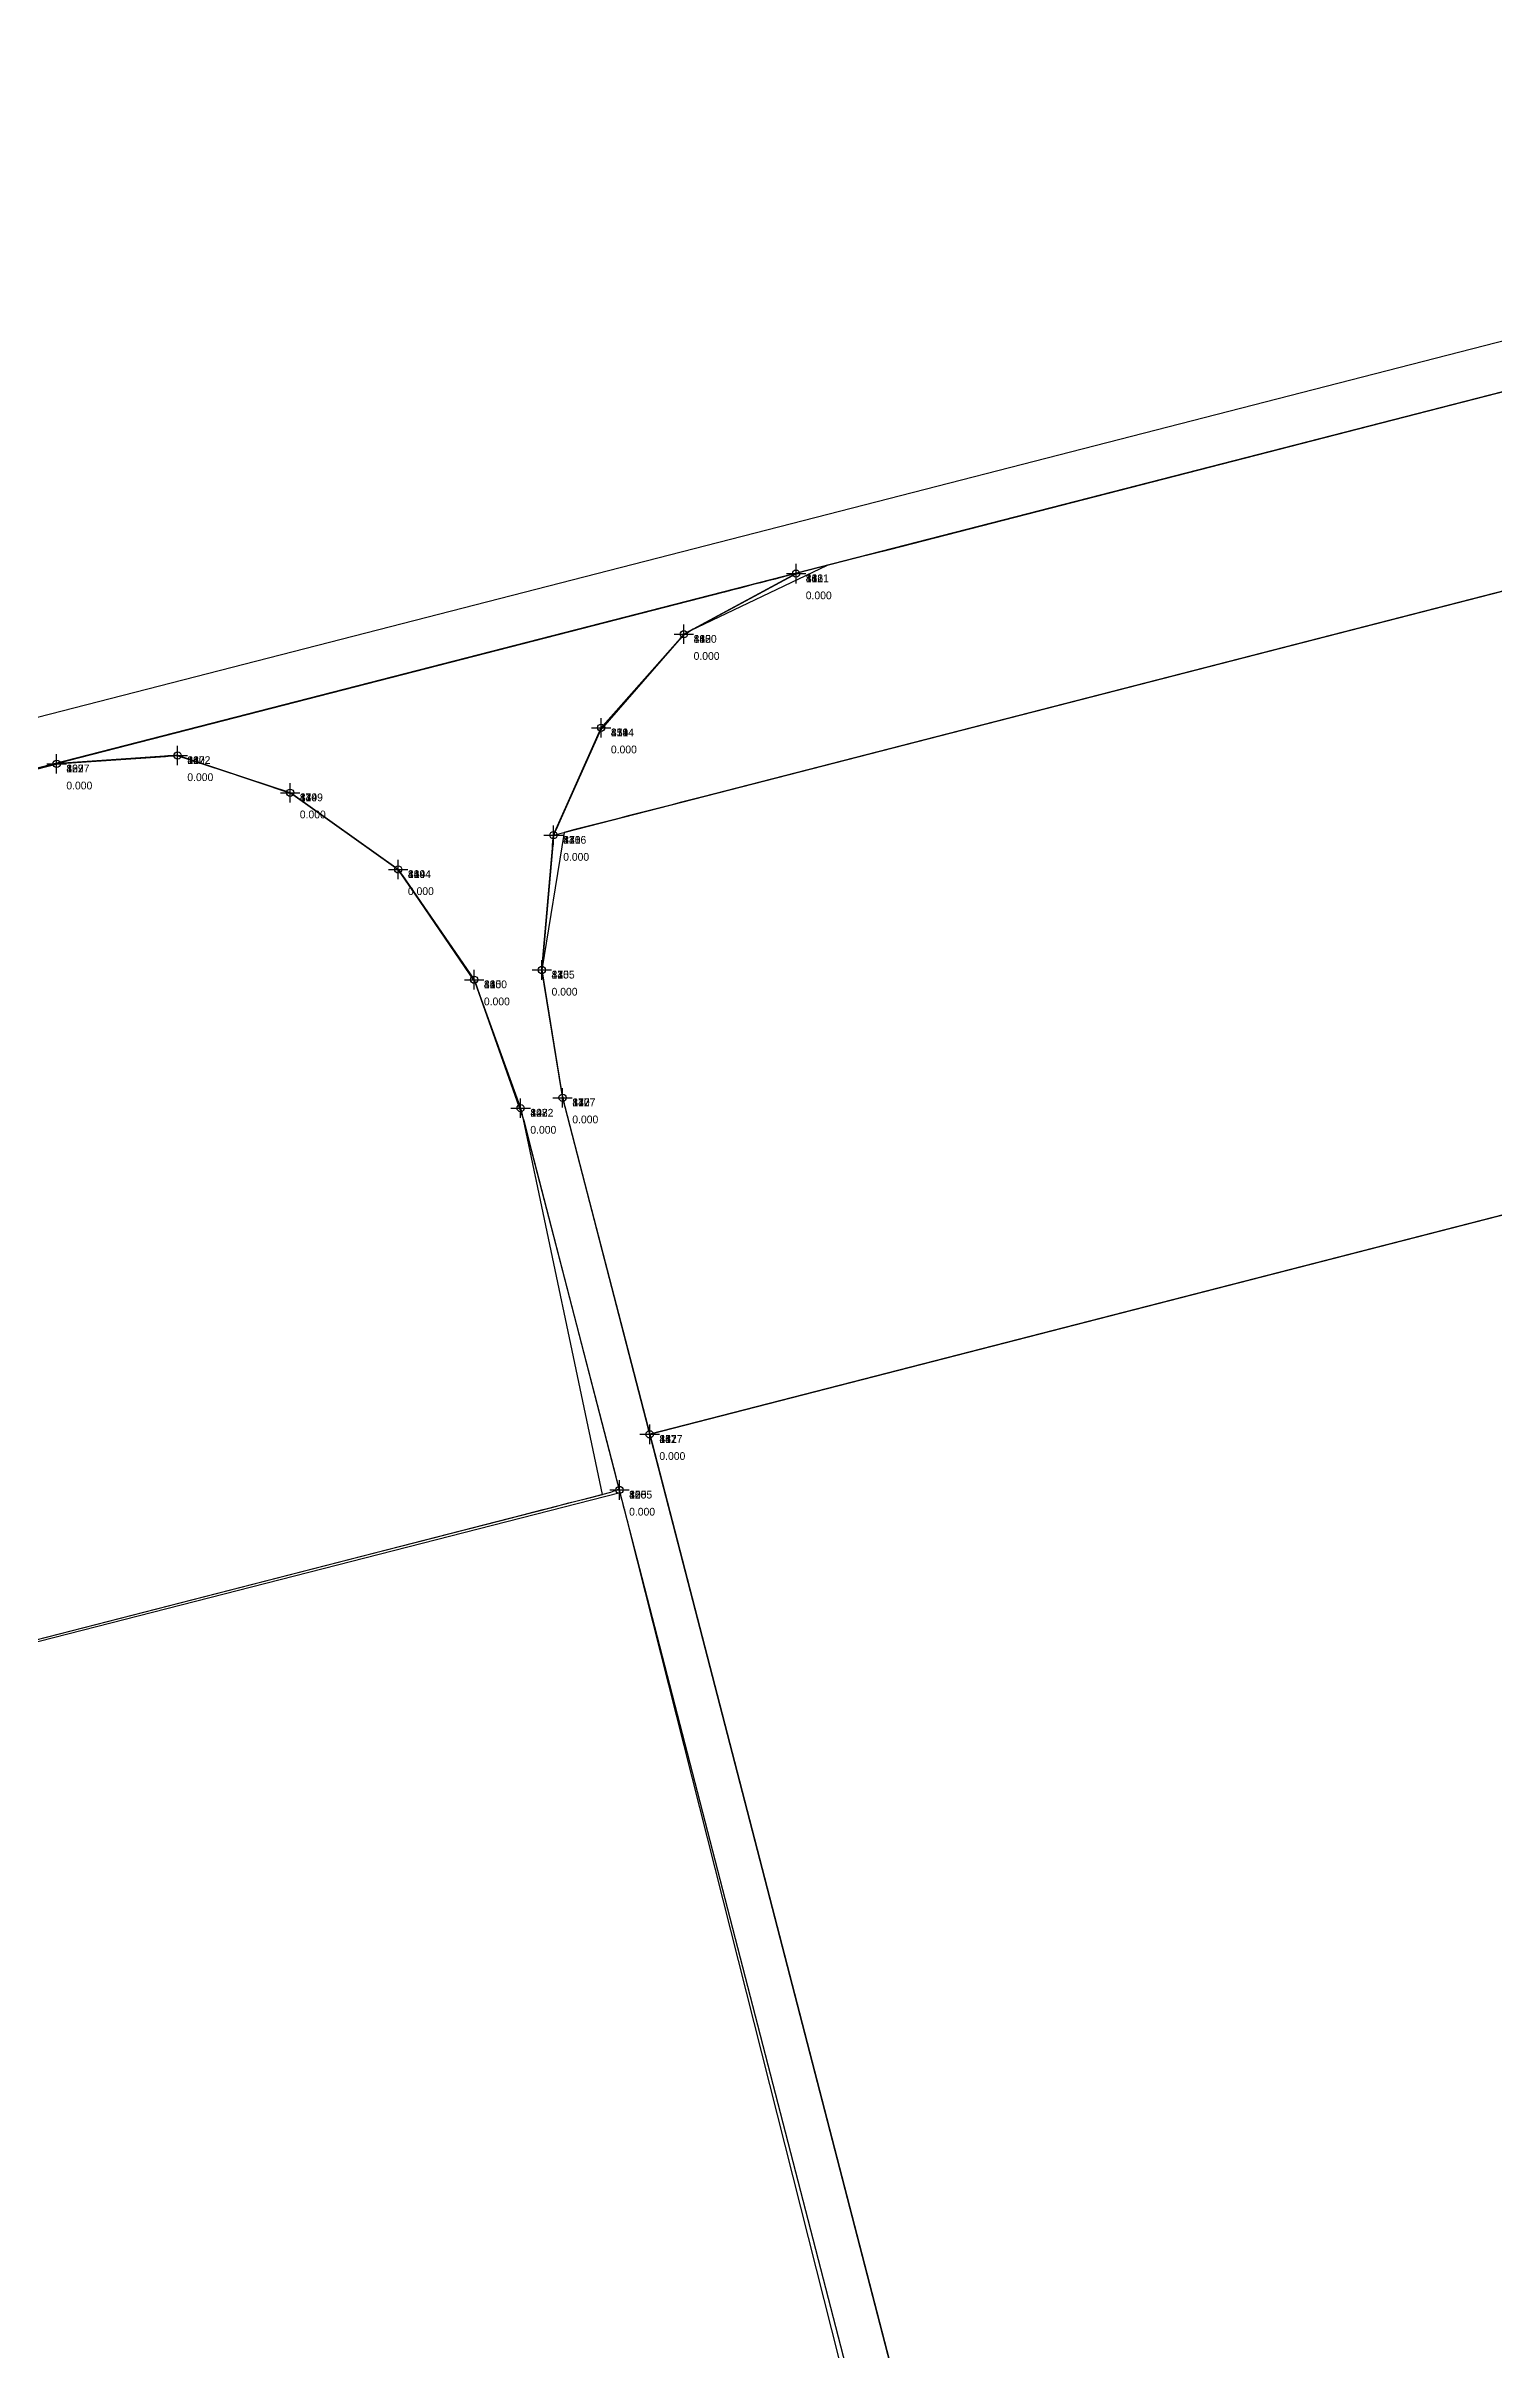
# Model space of a CAD drawing. Header units: metres. Extents: x 581016 to 32581287, y 5319908 to 5321142.
# Drawn here: x 581667.6 to 581816.9, y 5320415.5 to 5320653.1 of the extents above; entities that cross this region are included whole.
import ezdxf
from ezdxf.enums import TextEntityAlignment as Align

# ---------------------------------------------------------------- set-up
doc = ezdxf.new("R2010")
doc.units = ezdxf.units.M
doc.header["$PDMODE"] = 2
doc.header["$PDSIZE"] = 1
for name, color, linetype in [('Flurstuecksgrenzedxf', 7, 'Continuous'), ('Grenzpunktdxf', 7, 'Continuous'), ('PointHeights', 7, 'Continuous'), ('PointNames', 7, 'Continuous'), ('UmringIndustrieUGewerbefldxf', 7, 'Continuous'), ('UmringLandwAckerlanddxf', 7, 'Continuous'), ('UmringspolygonWegdxf', 7, 'Continuous')]:
    doc.layers.add(name, color=color, linetype=linetype)

msp = doc.modelspace()

# ---------------------------------------------------------------- linework, layer by layer
at = {"layer": 'Flurstuecksgrenzedxf', "color": 178}
for points in [[(581936.28, 5320653.1), (581430.93, 5320523.32)], [(581936.28, 5320653.1), (581430.93, 5320523.32)], [(581937.66, 5320648.23), (581754.56, 5320601.17), (581751.35, 5320600.35), (581748.14, 5320599.53), (581734, 5320592.8), (581733.87, 5320592.73), (581733.75, 5320592.66), (581733.62, 5320592.59), (581733.49, 5320592.52), (581725.28, 5320583.32), (581725.17, 5320583.2), (581725.06, 5320583.07), (581724.94, 5320582.94), (581719.91, 5320571.73), (581951.92, 5320631.37)], [(581937.66, 5320648.23), (581754.56, 5320601.17), (581751.35, 5320600.35), (581748.14, 5320599.53), (581734, 5320592.8), (581733.87, 5320592.73), (581733.75, 5320592.66), (581733.62, 5320592.59), (581733.49, 5320592.52), (581725.28, 5320583.32), (581725.17, 5320583.2), (581725.06, 5320583.07), (581724.94, 5320582.94), (581719.91, 5320571.73), (581951.92, 5320631.37)], [(581375.33, 5320503.89), (581924.63, 5320644.9)], [(581375.33, 5320503.89), (581924.63, 5320644.9)], [(581967.31, 5320635.33), (581735.3, 5320575.69), (581734.2, 5320575.4), (581733.1, 5320575.12), (581732.01, 5320574.84), (581730.91, 5320574.56), (581729.81, 5320574.27), (581728.71, 5320573.99), (581727.61, 5320573.71), (581726.51, 5320573.43), (581725.41, 5320573.14), (581724.31, 5320572.86), (581723.21, 5320572.58), (581722.11, 5320572.3), (581721.01, 5320572.01), (581718.71, 5320557.83), (581720.85, 5320544.66), (581729.83, 5320509.95), (581999.63, 5320579.3)], [(581967.31, 5320635.33), (581735.3, 5320575.69), (581734.2, 5320575.4), (581733.1, 5320575.12), (581732.01, 5320574.84), (581730.91, 5320574.56), (581729.81, 5320574.27), (581728.71, 5320573.99), (581727.61, 5320573.71), (581726.51, 5320573.43), (581725.41, 5320573.14), (581724.31, 5320572.86), (581723.21, 5320572.58), (581722.11, 5320572.3), (581721.01, 5320572.01), (581718.71, 5320557.83), (581720.85, 5320544.66), (581729.83, 5320509.95), (581999.63, 5320579.3)], [(581784.32, 5320299.42), (581720.83, 5320544.78), (581720.73, 5320545.42), (581718.71, 5320557.83), (581719.8, 5320570.4), (581719.82, 5320570.74), (581719.85, 5320571.08), (581719.88, 5320571.42), (581719.92, 5320571.75), (581724.52, 5320582.1), (581724.66, 5320582.43), (581724.8, 5320582.75), (581725.03, 5320583.04), (581733, 5320592.04), (581733.21, 5320592.28), (581733.44, 5320592.49), (581733.72, 5320592.64), (581734, 5320592.8), (581744.58, 5320598.51), (581744.69, 5320598.57), (581744.81, 5320598.63), (581744.92, 5320598.69), (581744.25, 5320598.53), (581743.51, 5320598.33), (581742.76, 5320598.14), (581742.01, 5320597.95), (581741.27, 5320597.76), (581740.52, 5320597.57), (581739.78, 5320597.38), (581739.03, 5320597.18), (581738.29, 5320596.99), (581737.54, 5320596.8), (581668.66, 5320579.09), (581679.9, 5320579.86), (581680.17, 5320579.88), (581680.43, 5320579.9), (581680.69, 5320579.92), (581680.95, 5320579.94), (581681.21, 5320579.93), (581692, 5320576.36), (581692.34, 5320576.24), (581692.68, 5320576.13), (581693.01, 5320575.92), (581703.42, 5320568.53), (581703.69, 5320568.34), (581703.94, 5320568.12), (581704.13, 5320567.85), (581704.33, 5320567.57), (581711.7, 5320556.87), (581711.89, 5320556.39), (581712.07, 5320555.9), (581716.88, 5320542.19), (581717.38, 5320540.26), (581779.89, 5320298.57)], [(581784.32, 5320299.42), (581720.83, 5320544.78), (581720.73, 5320545.42), (581718.71, 5320557.83), (581719.8, 5320570.4), (581719.82, 5320570.74), (581719.85, 5320571.08), (581719.88, 5320571.42), (581719.92, 5320571.75), (581724.52, 5320582.1), (581724.66, 5320582.43), (581724.8, 5320582.75), (581725.03, 5320583.04), (581733, 5320592.04), (581733.21, 5320592.28), (581733.44, 5320592.49), (581733.72, 5320592.64), (581734, 5320592.8), (581744.58, 5320598.51), (581744.69, 5320598.57), (581744.81, 5320598.63), (581744.92, 5320598.69), (581744.25, 5320598.53), (581743.51, 5320598.33), (581742.76, 5320598.14), (581742.01, 5320597.95), (581741.27, 5320597.76), (581740.52, 5320597.57), (581739.78, 5320597.38), (581739.03, 5320597.18), (581738.29, 5320596.99), (581737.54, 5320596.8), (581668.66, 5320579.09), (581679.9, 5320579.86), (581680.17, 5320579.88), (581680.43, 5320579.9), (581680.69, 5320579.92), (581680.95, 5320579.94), (581681.21, 5320579.93), (581692, 5320576.36), (581692.34, 5320576.24), (581692.68, 5320576.13), (581693.01, 5320575.92), (581703.42, 5320568.53), (581703.69, 5320568.34), (581703.94, 5320568.12), (581704.13, 5320567.85), (581704.33, 5320567.57), (581711.7, 5320556.87), (581711.89, 5320556.39), (581712.07, 5320555.9), (581716.88, 5320542.19), (581717.38, 5320540.26), (581779.89, 5320298.57)], [(581410.9, 5320423.12), (581702.28, 5320497.94), (581704.03, 5320498.39), (581705.77, 5320498.83), (581707.52, 5320499.28), (581709.26, 5320499.73), (581711.01, 5320500.18), (581712.75, 5320500.63), (581714.5, 5320501.07), (581716.24, 5320501.52), (581717.99, 5320501.97), (581719.73, 5320502.42), (581721.48, 5320502.87), (581723.22, 5320503.31), (581724.97, 5320503.76), (581716.66, 5320543.06), (581716.46, 5320543.77), (581712.02, 5320556.04), (581711.92, 5320556.3), (581711.83, 5320556.57), (581704.1, 5320567.9), (581703.99, 5320568.05), (581703.89, 5320568.2), (581703.74, 5320568.31), (581703.59, 5320568.41), (581693.45, 5320575.6), (581693.28, 5320575.73), (581693.1, 5320575.86), (581692.92, 5320575.98), (581681.47, 5320579.84), (581681.34, 5320579.88), (581681.21, 5320579.93), (581681.07, 5320579.95), (581680.93, 5320579.94), (581680.78, 5320579.93), (581669.33, 5320579.14), (581668.99, 5320579.11), (581393.73, 5320508.52)], [(581410.9, 5320423.12), (581702.28, 5320497.94), (581704.03, 5320498.39), (581705.77, 5320498.83), (581707.52, 5320499.28), (581709.26, 5320499.73), (581711.01, 5320500.18), (581712.75, 5320500.63), (581714.5, 5320501.07), (581716.24, 5320501.52), (581717.99, 5320501.97), (581719.73, 5320502.42), (581721.48, 5320502.87), (581723.22, 5320503.31), (581724.97, 5320503.76), (581716.66, 5320543.06), (581716.46, 5320543.77), (581712.02, 5320556.04), (581711.92, 5320556.3), (581711.83, 5320556.57), (581704.1, 5320567.9), (581703.99, 5320568.05), (581703.89, 5320568.2), (581703.74, 5320568.31), (581703.59, 5320568.41), (581693.45, 5320575.6), (581693.28, 5320575.73), (581693.1, 5320575.86), (581692.92, 5320575.98), (581681.47, 5320579.84), (581681.34, 5320579.88), (581681.21, 5320579.93), (581681.07, 5320579.95), (581680.93, 5320579.94), (581680.78, 5320579.93), (581669.33, 5320579.14), (581668.99, 5320579.11), (581393.73, 5320508.52)], [(581993.11, 5320577.62), (581729.83, 5320509.95), (581780.8, 5320313.02)], [(581993.11, 5320577.62), (581729.83, 5320509.95), (581780.8, 5320313.02)], [(581760.64, 5320369.99), (581727.79, 5320500.04), (581727.71, 5320500.34), (581727.63, 5320500.64), (581727.56, 5320500.93), (581727.48, 5320501.23), (581727.4, 5320501.53), (581727.33, 5320501.83), (581727.25, 5320502.13), (581727.17, 5320502.42), (581727.1, 5320502.72), (581727.02, 5320503.02), (581726.94, 5320503.32), (581726.86, 5320503.61), (581726.79, 5320503.91), (581399.56, 5320420.21)], [(581760.64, 5320369.99), (581727.79, 5320500.04), (581727.71, 5320500.34), (581727.63, 5320500.64), (581727.56, 5320500.93), (581727.48, 5320501.23), (581727.4, 5320501.53), (581727.33, 5320501.83), (581727.25, 5320502.13), (581727.17, 5320502.42), (581727.1, 5320502.72), (581727.02, 5320503.02), (581726.94, 5320503.32), (581726.86, 5320503.61), (581726.79, 5320503.91), (581399.56, 5320420.21)]]:
    msp.add_lwpolyline(points, dxfattribs=at)
at = {"layer": 'Grenzpunktdxf', "color": 178}
for centre in [(581744.93, 5320598.7), (581744.93, 5320598.7), (581744.93, 5320598.7), (581744.93, 5320598.7), (581733.36, 5320592.45), (581733.36, 5320592.45), (581733.36, 5320592.45), (581733.36, 5320592.45), (581724.83, 5320582.81), (581724.83, 5320582.81), (581724.83, 5320582.81), (581724.83, 5320582.81), (581668.66, 5320579.09), (581668.66, 5320579.09), (581668.66, 5320579.09), (581668.66, 5320579.09), (581681.14, 5320579.95), (581681.14, 5320579.95), (581681.14, 5320579.95), (581681.14, 5320579.95), (581692.74, 5320576.11), (581692.74, 5320576.11), (581692.74, 5320576.11), (581692.74, 5320576.11), (581719.91, 5320571.73), (581719.91, 5320571.73), (581719.91, 5320571.73), (581719.91, 5320571.73), (581703.89, 5320568.2), (581703.89, 5320568.2), (581703.89, 5320568.2), (581703.89, 5320568.2), (581711.73, 5320556.83), (581711.73, 5320556.83), (581711.73, 5320556.83), (581711.73, 5320556.83), (581718.71, 5320557.83), (581718.71, 5320557.83), (581718.71, 5320557.83), (581718.71, 5320557.83), (581720.85, 5320544.66), (581720.85, 5320544.66), (581720.85, 5320544.66), (581720.85, 5320544.66), (581716.52, 5320543.59), (581716.52, 5320543.59), (581716.52, 5320543.59), (581716.52, 5320543.59), (581729.83, 5320509.95), (581729.83, 5320509.95), (581729.83, 5320509.95), (581729.83, 5320509.95), (581726.71, 5320504.21), (581726.71, 5320504.21), (581726.71, 5320504.21), (581726.71, 5320504.21)]:
    msp.add_circle(centre, 0.375, dxfattribs=at)
at = {"layer": 'Grenzpunktdxf', "linetype": 'Continuous'}
for p in [(581744.93, 5320598.7), (581744.93, 5320598.7), (581744.93, 5320598.7), (581744.93, 5320598.7), (581733.36, 5320592.45), (581733.36, 5320592.45), (581733.36, 5320592.45), (581733.36, 5320592.45), (581724.83, 5320582.81), (581724.83, 5320582.81), (581724.83, 5320582.81), (581724.83, 5320582.81), (581681.14, 5320579.95), (581681.14, 5320579.95), (581681.14, 5320579.95), (581681.14, 5320579.95), (581668.66, 5320579.09), (581668.66, 5320579.09), (581668.66, 5320579.09), (581668.66, 5320579.09), (581692.74, 5320576.11), (581692.74, 5320576.11), (581692.74, 5320576.11), (581692.74, 5320576.11), (581719.91, 5320571.73), (581719.91, 5320571.73), (581719.91, 5320571.73), (581719.91, 5320571.73), (581703.89, 5320568.2), (581703.89, 5320568.2), (581703.89, 5320568.2), (581703.89, 5320568.2), (581711.73, 5320556.83), (581711.73, 5320556.83), (581711.73, 5320556.83), (581711.73, 5320556.83), (581718.71, 5320557.83), (581718.71, 5320557.83), (581718.71, 5320557.83), (581718.71, 5320557.83), (581720.85, 5320544.66), (581720.85, 5320544.66), (581720.85, 5320544.66), (581720.85, 5320544.66), (581716.52, 5320543.59), (581716.52, 5320543.59), (581716.52, 5320543.59), (581716.52, 5320543.59), (581729.83, 5320509.95), (581729.83, 5320509.95), (581729.83, 5320509.95), (581729.83, 5320509.95), (581726.71, 5320504.21), (581726.71, 5320504.21), (581726.71, 5320504.21), (581726.71, 5320504.21)]:
    msp.add_point(p, dxfattribs=at)
at = {"layer": 'UmringIndustrieUGewerbefldxf', "color": 178}
for points in [[(581399.56, 5320420.21), (581715.37, 5320501.3), (581717.11, 5320501.75), (581718.86, 5320502.19), (581720.6, 5320502.64), (581722.35, 5320503.09), (581724.09, 5320503.54), (581725.84, 5320503.99), (581726.68, 5320504.32), (581726.63, 5320504.53), (581726.57, 5320504.74), (581726.52, 5320504.95), (581726.47, 5320505.16), (581726.41, 5320505.37), (581726.36, 5320505.58), (581717.06, 5320541.49), (581716.79, 5320542.54), (581711.83, 5320556.57), (581711.73, 5320556.83), (581711.57, 5320557.06), (581703.89, 5320568.2), (581693.01, 5320575.92), (581692.83, 5320576.05), (581692.65, 5320576.14), (581692.46, 5320576.2), (581681, 5320579.94), (581680.85, 5320579.93), (581680.71, 5320579.92), (581680.57, 5320579.91), (581680.43, 5320579.9), (581680.28, 5320579.89), (581668.83, 5320579.1), (581664.89, 5320578.12)], [(581399.56, 5320420.21), (581715.37, 5320501.3), (581717.11, 5320501.75), (581718.86, 5320502.19), (581720.6, 5320502.64), (581722.35, 5320503.09), (581724.09, 5320503.54), (581725.84, 5320503.99), (581726.68, 5320504.32), (581726.63, 5320504.53), (581726.57, 5320504.74), (581726.52, 5320504.95), (581726.47, 5320505.16), (581726.41, 5320505.37), (581726.36, 5320505.58), (581717.06, 5320541.49), (581716.79, 5320542.54), (581711.83, 5320556.57), (581711.73, 5320556.83), (581711.57, 5320557.06), (581703.89, 5320568.2), (581693.01, 5320575.92), (581692.83, 5320576.05), (581692.65, 5320576.14), (581692.46, 5320576.2), (581681, 5320579.94), (581680.85, 5320579.93), (581680.71, 5320579.92), (581680.57, 5320579.91), (581680.43, 5320579.9), (581680.28, 5320579.89), (581668.83, 5320579.1), (581664.89, 5320578.12)], [(581760.64, 5320369.99), (581727.79, 5320500.04), (581727.71, 5320500.34), (581727.63, 5320500.64), (581727.56, 5320500.93), (581727.48, 5320501.23), (581727.4, 5320501.53), (581727.33, 5320501.83), (581727.25, 5320502.13), (581727.17, 5320502.42), (581727.1, 5320502.72), (581727.02, 5320503.02), (581726.94, 5320503.32), (581726.86, 5320503.61), (581726.79, 5320503.91), (581399.56, 5320420.21)], [(581760.64, 5320369.99), (581727.79, 5320500.04), (581727.71, 5320500.34), (581727.63, 5320500.64), (581727.56, 5320500.93), (581727.48, 5320501.23), (581727.4, 5320501.53), (581727.33, 5320501.83), (581727.25, 5320502.13), (581727.17, 5320502.42), (581727.1, 5320502.72), (581727.02, 5320503.02), (581726.94, 5320503.32), (581726.86, 5320503.61), (581726.79, 5320503.91), (581399.56, 5320420.21)]]:
    msp.add_lwpolyline(points, dxfattribs=at)
at = {"layer": 'UmringLandwAckerlanddxf', "color": 178}
msp.add_lwpolyline([(581932.34, 5320646.88), (581744.93, 5320598.7), (581734.32, 5320592.97), (581733.9, 5320592.74), (581733.48, 5320592.51), (581733.13, 5320592.19), (581732.82, 5320591.84), (581724.71, 5320582.54), (581724.5, 5320582.06), (581724.28, 5320581.57), (581724.06, 5320581.08), (581720.42, 5320572.87), (581720.24, 5320572.47), (581720.06, 5320572.06), (581719.9, 5320571.64), (581719.86, 5320571.13), (581718.71, 5320557.83), (581720.75, 5320545.27), (581721.09, 5320543.73), (581779.88, 5320316.58)], dxfattribs=at)
msp.add_lwpolyline([(581932.34, 5320646.88), (581744.93, 5320598.7), (581734.32, 5320592.97), (581733.9, 5320592.74), (581733.48, 5320592.51), (581733.13, 5320592.19), (581732.82, 5320591.84), (581724.71, 5320582.54), (581724.5, 5320582.06), (581724.28, 5320581.57), (581724.06, 5320581.08), (581720.42, 5320572.87), (581720.24, 5320572.47), (581720.06, 5320572.06), (581719.9, 5320571.64), (581719.86, 5320571.13), (581718.71, 5320557.83), (581720.75, 5320545.27), (581721.09, 5320543.73), (581779.88, 5320316.58)], dxfattribs=at)
at = {"layer": 'UmringspolygonWegdxf', "color": 178}
for points in [[(581936.28, 5320653.1), (581430.93, 5320523.32)], [(581936.28, 5320653.1), (581430.93, 5320523.32)], [(581375.33, 5320503.89), (581924.63, 5320644.9)], [(581375.33, 5320503.89), (581924.63, 5320644.9)], [(581784.32, 5320299.42), (581720.83, 5320544.78), (581720.73, 5320545.42), (581718.71, 5320557.83), (581719.8, 5320570.4), (581719.82, 5320570.74), (581719.85, 5320571.08), (581719.88, 5320571.42), (581719.92, 5320571.75), (581724.52, 5320582.1), (581724.66, 5320582.43), (581724.8, 5320582.75), (581725.03, 5320583.04), (581733, 5320592.04), (581733.21, 5320592.28), (581733.44, 5320592.49), (581733.72, 5320592.64), (581734, 5320592.8), (581744.58, 5320598.51), (581744.69, 5320598.57), (581744.81, 5320598.63), (581744.92, 5320598.69), (581744.25, 5320598.53), (581743.51, 5320598.33), (581742.76, 5320598.14), (581742.01, 5320597.95), (581741.27, 5320597.76), (581740.52, 5320597.57), (581739.78, 5320597.38), (581739.03, 5320597.18), (581738.29, 5320596.99), (581737.54, 5320596.8), (581668.66, 5320579.09), (581679.9, 5320579.86), (581680.17, 5320579.88), (581680.43, 5320579.9), (581680.69, 5320579.92), (581680.95, 5320579.94), (581681.21, 5320579.93), (581692, 5320576.36), (581692.34, 5320576.24), (581692.68, 5320576.13), (581693.01, 5320575.92), (581703.42, 5320568.53), (581703.69, 5320568.34), (581703.94, 5320568.12), (581704.13, 5320567.85), (581704.33, 5320567.57), (581711.7, 5320556.87), (581711.89, 5320556.39), (581712.07, 5320555.9), (581716.88, 5320542.19), (581717.38, 5320540.26), (581779.89, 5320298.57)], [(581784.32, 5320299.42), (581720.83, 5320544.78), (581720.73, 5320545.42), (581718.71, 5320557.83), (581719.8, 5320570.4), (581719.82, 5320570.74), (581719.85, 5320571.08), (581719.88, 5320571.42), (581719.92, 5320571.75), (581724.52, 5320582.1), (581724.66, 5320582.43), (581724.8, 5320582.75), (581725.03, 5320583.04), (581733, 5320592.04), (581733.21, 5320592.28), (581733.44, 5320592.49), (581733.72, 5320592.64), (581734, 5320592.8), (581744.58, 5320598.51), (581744.69, 5320598.57), (581744.81, 5320598.63), (581744.92, 5320598.69), (581744.25, 5320598.53), (581743.51, 5320598.33), (581742.76, 5320598.14), (581742.01, 5320597.95), (581741.27, 5320597.76), (581740.52, 5320597.57), (581739.78, 5320597.38), (581739.03, 5320597.18), (581738.29, 5320596.99), (581737.54, 5320596.8), (581668.66, 5320579.09), (581679.9, 5320579.86), (581680.17, 5320579.88), (581680.43, 5320579.9), (581680.69, 5320579.92), (581680.95, 5320579.94), (581681.21, 5320579.93), (581692, 5320576.36), (581692.34, 5320576.24), (581692.68, 5320576.13), (581693.01, 5320575.92), (581703.42, 5320568.53), (581703.69, 5320568.34), (581703.94, 5320568.12), (581704.13, 5320567.85), (581704.33, 5320567.57), (581711.7, 5320556.87), (581711.89, 5320556.39), (581712.07, 5320555.9), (581716.88, 5320542.19), (581717.38, 5320540.26), (581779.89, 5320298.57)]]:
    msp.add_lwpolyline(points, dxfattribs=at)

# ---------------------------------------------------------------- texts
at = {"layer": 'PointHeights', "linetype": 'Continuous'}
for p in [(581745.93, 5320596.86), (581745.93, 5320596.86), (581745.93, 5320596.86), (581745.93, 5320596.86), (581734.36, 5320590.61), (581734.36, 5320590.61), (581734.36, 5320590.61), (581734.36, 5320590.61), (581725.83, 5320580.97), (581725.83, 5320580.97), (581725.83, 5320580.97), (581725.83, 5320580.97), (581682.14, 5320578.11), (581682.14, 5320578.11), (581682.14, 5320578.11), (581682.14, 5320578.11), (581669.66, 5320577.25), (581669.66, 5320577.25), (581669.66, 5320577.25), (581669.66, 5320577.25), (581693.74, 5320574.27), (581693.74, 5320574.27), (581693.74, 5320574.27), (581693.74, 5320574.27), (581720.91, 5320569.89), (581720.91, 5320569.89), (581720.91, 5320569.89), (581720.91, 5320569.89), (581704.89, 5320566.36), (581704.89, 5320566.36), (581704.89, 5320566.36), (581704.89, 5320566.36), (581712.73, 5320554.99), (581712.73, 5320554.99), (581712.73, 5320554.99), (581712.73, 5320554.99), (581719.71, 5320555.99), (581719.71, 5320555.99), (581719.71, 5320555.99), (581719.71, 5320555.99), (581721.85, 5320542.82), (581721.85, 5320542.82), (581721.85, 5320542.82), (581721.85, 5320542.82), (581717.52, 5320541.75), (581717.52, 5320541.75), (581717.52, 5320541.75), (581717.52, 5320541.75), (581730.83, 5320508.11), (581730.83, 5320508.11), (581730.83, 5320508.11), (581730.83, 5320508.11), (581727.71, 5320502.37), (581727.71, 5320502.37), (581727.71, 5320502.37), (581727.71, 5320502.37)]:
    msp.add_text('0.000', height=0.8, dxfattribs=at).set_placement(p, align=Align.TOP_LEFT)
at = {"layer": 'PointNames', "linetype": 'Continuous'}
for s, p in [('446', (581745.93, 5320598.62)), ('861', (581745.93, 5320598.62)), ('186', (581745.93, 5320598.62)), ('1121', (581745.93, 5320598.62)), ('445', (581734.36, 5320592.37)), ('860', (581734.36, 5320592.37)), ('185', (581734.36, 5320592.37)), ('1120', (581734.36, 5320592.37)), ('439', (581725.83, 5320582.73)), ('854', (581725.83, 5320582.73)), ('179', (581725.83, 5320582.73)), ('1114', (581725.83, 5320582.73)), ('422', (581669.66, 5320579.01)), ('837', (581669.66, 5320579.01)), ('162', (581669.66, 5320579.01)), ('1097', (581669.66, 5320579.01)), ('427', (581682.14, 5320579.87)), ('842', (581682.14, 5320579.87)), ('167', (581682.14, 5320579.87)), ('1102', (581682.14, 5320579.87)), ('434', (581693.74, 5320576.03)), ('849', (581693.74, 5320576.03)), ('1109', (581693.74, 5320576.03)), ('174', (581693.74, 5320576.03)), ('431', (581720.91, 5320571.65)), ('846', (581720.91, 5320571.65)), ('1106', (581720.91, 5320571.65)), ('171', (581720.91, 5320571.65)), ('429', (581704.89, 5320568.12)), ('844', (581704.89, 5320568.12)), ('169', (581704.89, 5320568.12)), ('1104', (581704.89, 5320568.12)), ('425', (581712.73, 5320556.75)), ('840', (581712.73, 5320556.75)), ('165', (581712.73, 5320556.75)), ('1100', (581712.73, 5320556.75)), ('430', (581719.71, 5320557.75)), ('845', (581719.71, 5320557.75)), ('170', (581719.71, 5320557.75)), ('1105', (581719.71, 5320557.75)), ('407', (581717.52, 5320543.51)), ('822', (581717.52, 5320543.51)), ('1082', (581717.52, 5320543.51)), ('147', (581717.52, 5320543.51)), ('432', (581721.85, 5320544.58)), ('847', (581721.85, 5320544.58)), ('172', (581721.85, 5320544.58)), ('1107', (581721.85, 5320544.58)), ('442', (581730.83, 5320509.87)), ('857', (581730.83, 5320509.87)), ('182', (581730.83, 5320509.87)), ('1117', (581730.83, 5320509.87)), ('410', (581727.71, 5320504.13)), ('825', (581727.71, 5320504.13)), ('150', (581727.71, 5320504.13)), ('1085', (581727.71, 5320504.13))]:
    msp.add_text(s, height=0.8, dxfattribs=at).set_placement(p, align=Align.TOP_LEFT)

doc.saveas('drawing.dxf')
